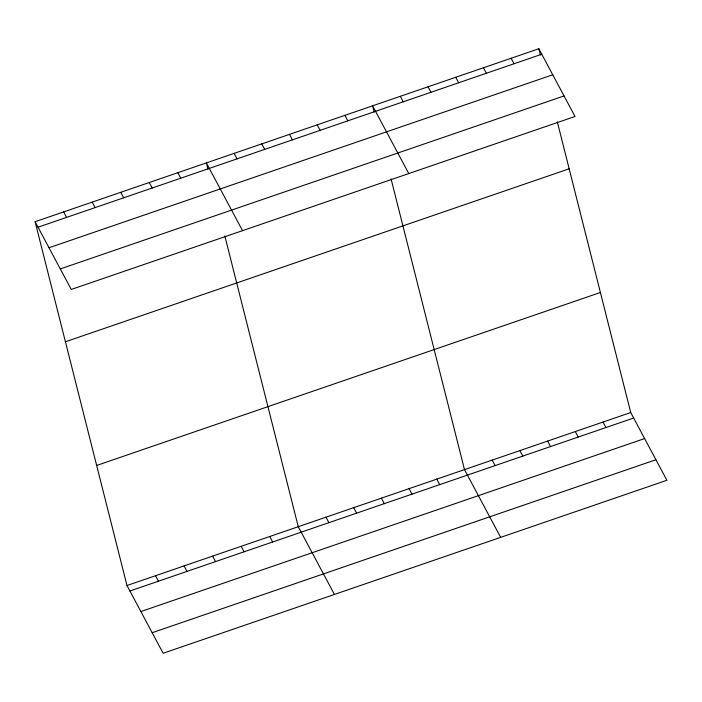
<?xml version="1.0" encoding="UTF-8"?>
<svg xmlns="http://www.w3.org/2000/svg" width="702" height="702" viewBox="0 0 702 702"><rect width="100%" height="100%" fill="white"/><g stroke="black" fill="none" stroke-linecap="round" stroke-linejoin="round"><path stroke-width="1.05" d="M35.1 221.718L538.846 48.745L575.017 116.479L71.271 289.461L35.1 221.718L126.983 585.521L163.154 653.255L666.9 480.282L630.729 412.539L557.3 121.815M38.031 227.211L541.777 54.229M49 247.753L552.746 74.772M60.302 268.919L564.048 95.937M65.426 341.777L569.164 168.796M96.665 465.461L600.412 292.488M126.983 585.521L630.729 412.539M129.914 591.005L633.66 418.023M140.883 611.547L644.629 438.566M152.185 632.713L655.931 459.74M511.135 58.257L514.066 63.742M483.432 67.769L486.363 73.254M455.73 77.281L458.652 82.775M428.018 86.802L430.949 92.287M603.027 422.051L605.958 427.544M400.315 96.314L403.246 101.799M575.315 431.563L578.246 437.056M408.775 173.57L372.613 105.826L374.192 112.092M547.613 441.084L550.543 446.569M344.901 115.339L347.832 120.823M519.91 450.596L522.832 456.081M317.199 124.851L320.13 130.344M492.199 460.108L495.129 465.593M289.487 134.363L292.418 139.856M500.666 537.363L464.496 469.62L391.067 178.905M261.785 143.884L264.715 149.368M436.784 479.133L439.715 484.626M234.082 153.396L237.013 158.88M409.082 488.653L412.013 494.138M242.541 230.651L206.37 162.908L207.959 169.173M381.379 498.166L384.31 503.65M177.825 172.71L180.756 178.194M353.668 507.678L356.598 513.162M149.28 182.511L152.211 187.996M325.965 517.19L328.896 522.674M120.735 192.313L123.666 197.797M334.433 594.445L298.262 526.702L224.833 235.986M92.19 202.115L95.121 207.599M269.717 536.503L272.639 541.997M63.645 211.916L66.576 217.409M241.172 546.305L244.094 551.798M212.618 556.107L215.549 561.6M184.073 565.909L187.004 571.402M155.528 575.719L158.459 581.203M538.846 48.745L540.426 55.01"/></g></svg>
